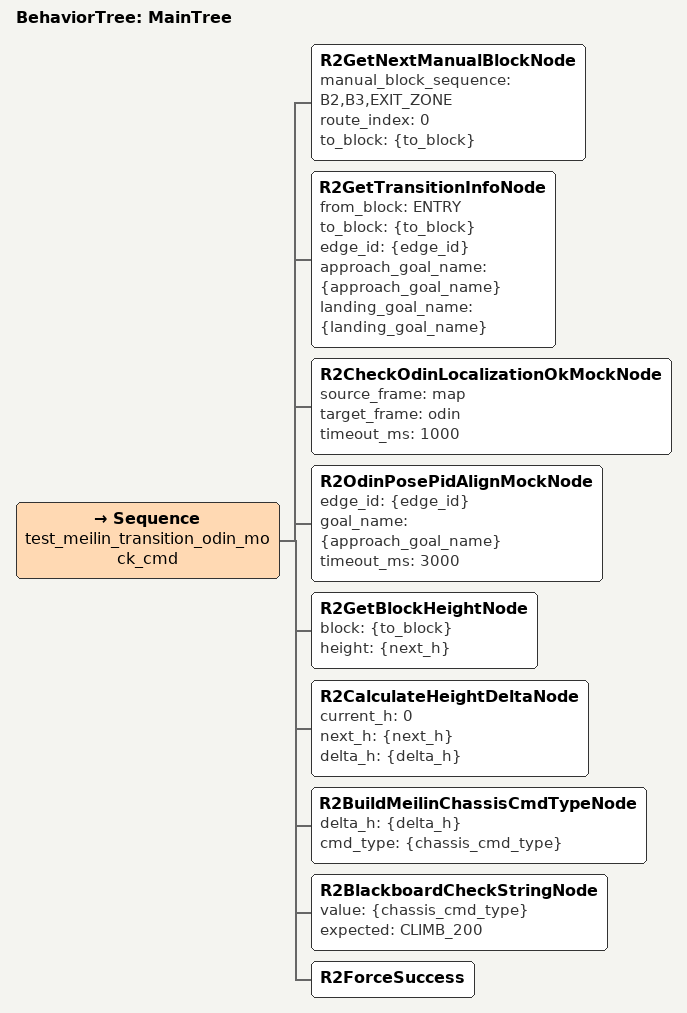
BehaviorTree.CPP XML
<root BTCPP_format="4" main_tree_to_execute="MainTree">
  <BehaviorTree ID="MainTree">
    <Sequence name="test_meilin_transition_odin_mock_cmd">

      <R2GetNextManualBlockNode
        manual_block_sequence="B2,B3,EXIT_ZONE"
        route_index="0"
        to_block="{to_block}" />

      <R2GetTransitionInfoNode
        from_block="ENTRY"
        to_block="{to_block}"
        edge_id="{edge_id}"
        approach_goal_name="{approach_goal_name}"
        landing_goal_name="{landing_goal_name}" />

      <R2CheckOdinLocalizationOkMockNode
        source_frame="map"
        target_frame="odin"
        timeout_ms="1000" />

      <!-- 你当前方案：只用 approach_goal_name，不用 landing_goal_name -->
      <R2OdinPosePidAlignMockNode
        edge_id="{edge_id}"
        goal_name="{approach_goal_name}"
        timeout_ms="3000" />

      <R2GetBlockHeightNode
        block="{to_block}"
        height="{next_h}" />

      <R2CalculateHeightDeltaNode
        current_h="0"
        next_h="{next_h}"
        delta_h="{delta_h}" />

      <R2BuildMeilinChassisCmdTypeNode
        delta_h="{delta_h}"
        cmd_type="{chassis_cmd_type}" />

      <R2BlackboardCheckStringNode
        value="{chassis_cmd_type}"
        expected="CLIMB_200" />

      <R2ForceSuccess />

    </Sequence>
  </BehaviorTree>
</root>
